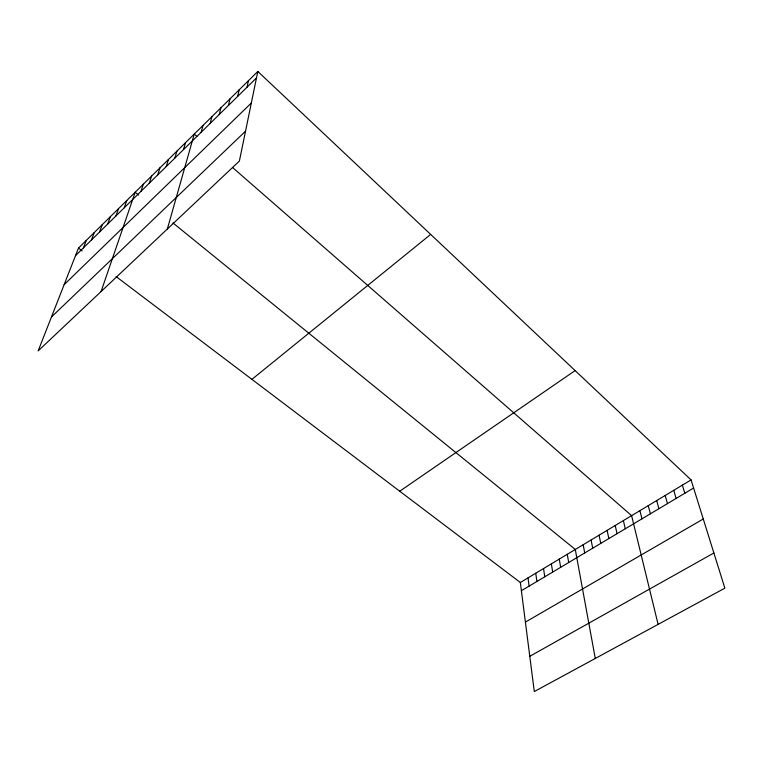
<?xml version="1.0" encoding="UTF-8"?>
<svg xmlns="http://www.w3.org/2000/svg" width="763" height="763" viewBox="0 0 763 763"><rect width="100%" height="100%" fill="white"/><g stroke="black" fill="none" stroke-linecap="round" stroke-linejoin="round"><path stroke-width="1.14" d="M257.827 71.445L239.382 161.05L38.15 350.913L78.475 248.099L257.827 71.445L691.078 479.917L724.85 588.159L534.291 691.555L520.337 582.493L116.129 276.597M247.021 87.23L248.452 80.678M237.655 96.424L239.181 89.815M228.395 105.523L230.006 98.856M219.219 114.526L220.927 107.793M210.149 123.434L211.942 116.644M201.174 132.247L203.053 125.399M167.335 229.034L194.26 134.069L196.854 136.329M183.511 149.596L185.552 142.643M174.822 158.132L176.94 151.122M166.21 166.582L168.413 159.524M157.703 174.946L159.972 167.831M149.271 183.225L151.618 176.062M140.926 191.418L143.349 184.207M101.078 291.542L135.165 192.266L138.618 195.08M124.255 207.794L126.811 200.497M115.919 215.977L118.551 208.633M107.669 224.074L110.368 216.682M99.514 232.086L102.28 224.656M91.436 240.021L94.259 232.553M83.434 247.87L86.333 240.364M75.518 255.643L256.492 77.921M64.13 284.694L251.332 103.015M51.455 316.988L245.533 131.179M251.914 379.354L430.675 234.403M399.726 491.219L575.121 370.589M520.337 582.493L691.078 479.917M521.387 590.734L693.605 488.024M525.402 622.093L703.276 519.002M529.78 656.314L713.872 552.984M78.475 248.099L82.204 250.922M172.963 222.949L575.292 549.474L595.283 658.459M232.61 167.526L631.602 515.645L658.107 624.372M682.38 485.144L684.831 493.26M673.748 490.323L676.113 498.458M665.183 495.473L667.472 503.609M656.685 500.576L658.908 508.721M648.264 505.64L650.4 513.795M639.899 510.666L641.969 518.821M623.371 520.595L625.288 528.769M615.207 525.497L617.048 533.68M607.1 530.371L608.874 538.554M599.06 535.197L600.767 543.399M591.077 539.994L592.717 548.196M583.161 544.753L584.725 552.956M567.262 554.3L568.702 562.522M559.289 559.098L560.662 567.31M551.382 563.847L552.679 572.069M543.523 568.559L544.772 576.79M535.74 573.242L536.914 581.473M528.006 577.887L529.121 586.118"/></g></svg>
